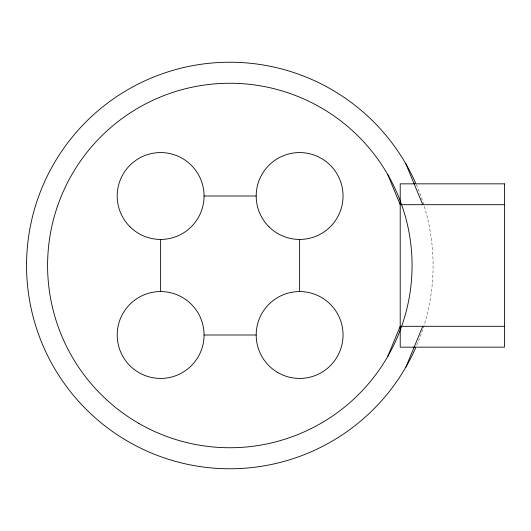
<?xml version="1.0" encoding="UTF-8"?>
<svg xmlns="http://www.w3.org/2000/svg" width="531" height="531" viewBox="0 0 531 531"><rect width="100%" height="100%" fill="white"/><g stroke="black" fill="none" stroke-linecap="round" stroke-linejoin="round"><path stroke-width="0.4" stroke-dasharray="2.65 1.99" d="M416.317 184.629A203.273 203.273 0 0 1 416.317 346.371"/><path stroke-width="0.8" d="M387.65 356.62L400.208 326.306L504.45 326.306M405.863 367.133L422.776 326.306M204.063 196.005L256.181 196.005M504.45 204.694L400.208 204.694L387.65 174.38M204.063 334.995A43.436 43.436 0 0 0 138.91 297.38A43.436 43.436 0 0 0 138.91 372.609A43.436 43.436 0 0 0 204.063 334.995L256.181 334.995M405.863 163.867L422.776 204.694M299.617 239.441L299.617 291.559M160.627 239.441L160.627 291.559M415.647 347.898A203.273 203.273 0 0 1 104.753 425.743A203.273 203.273 0 0 1 104.753 105.257A203.273 203.273 0 0 1 415.647 183.102M504.45 183.845L400.208 183.845L400.208 347.155L504.45 347.155L504.45 183.845M129.916 226.717A43.436 43.436 0 0 0 202.583 207.249A43.436 43.436 0 0 0 149.384 154.05A43.436 43.436 0 0 0 129.916 226.717M268.905 226.717A43.436 43.436 0 0 0 341.572 207.249A43.436 43.436 0 0 0 288.373 154.05A43.436 43.436 0 0 0 268.905 226.717M277.899 372.609A43.436 43.436 0 0 0 343.053 334.995A43.436 43.436 0 0 0 277.899 297.38A43.436 43.436 0 0 0 277.899 372.609M138.704 423.326A182.246 182.246 0 0 0 412.069 265.5A182.246 182.246 0 0 0 138.704 107.674A182.246 182.246 0 0 0 138.704 423.326"/></g></svg>
